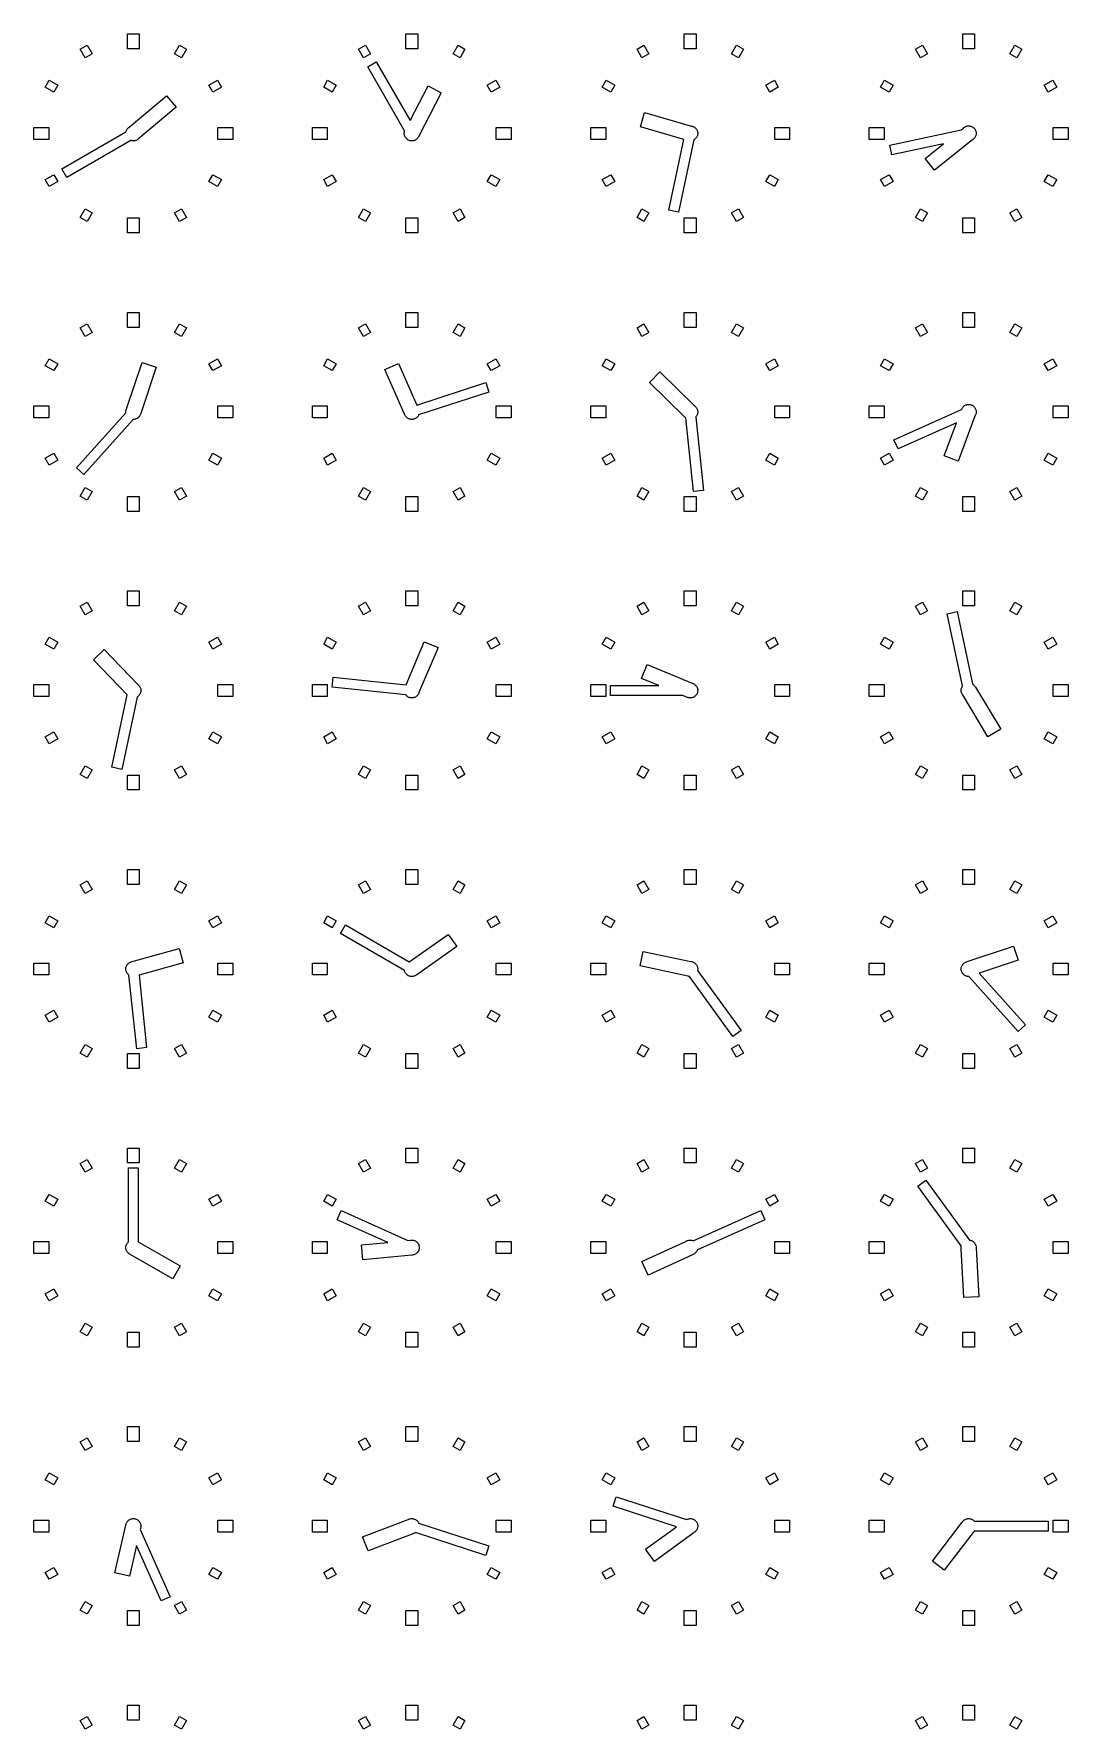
# Model space of a CAD drawing. Header units: millimetres. Extents: x -8 to 856, y -8 to 688.
# Drawn here: x 540 to 644, y 165.6 to 336 of the extents above; entities that cross this region are included whole.
import ezdxf

# ---------------------------------------------------------------- set-up
doc = ezdxf.new("R2010")
doc.units = ezdxf.units.MM

msp = doc.modelspace()

# ---------------------------------------------------------------- linework, layer by layer
for points in [[(550.6, 334.5), (549.4, 334.5), (549.4, 336), (550.6, 336), (550.6, 334.5)], [(578.6, 334.5), (577.4, 334.5), (577.4, 336), (578.6, 336), (578.6, 334.5)], [(606.6, 334.5), (605.4, 334.5), (605.4, 336), (606.6, 336), (606.6, 334.5)], [(634.6, 334.5), (633.4, 334.5), (633.4, 336), (634.6, 336), (634.6, 334.5)], [(545.85, 333.99), (545.15, 333.59), (544.65, 334.46), (545.35, 334.86), (545.85, 333.99)], [(554.85, 333.59), (554.15, 333.99), (554.65, 334.86), (555.35, 334.46), (554.85, 333.59)], [(573.85, 333.99), (573.15, 333.59), (572.65, 334.46), (573.35, 334.86), (573.85, 333.99)], [(582.85, 333.59), (582.15, 333.99), (582.65, 334.86), (583.35, 334.46), (582.85, 333.59)], [(601.85, 333.99), (601.15, 333.59), (600.65, 334.46), (601.35, 334.86), (601.85, 333.99)], [(610.85, 333.59), (610.15, 333.99), (610.65, 334.86), (611.35, 334.46), (610.85, 333.59)], [(629.85, 333.99), (629.15, 333.59), (628.65, 334.46), (629.35, 334.86), (629.85, 333.99)], [(638.85, 333.59), (638.15, 333.99), (638.65, 334.86), (639.35, 334.46), (638.85, 333.59)], [(578.7, 325.71), (578.67, 325.64), (578.63, 325.58), (578.58, 325.52), (578.53, 325.47), (578.48, 325.42), (578.42, 325.37), (578.36, 325.33), (578.29, 325.3), (578.22, 325.28), (578.15, 325.26), (578.07, 325.25), (578, 325.25), (577.93, 325.25), (577.85, 325.26), (577.78, 325.28), (577.71, 325.3), (577.64, 325.33), (577.58, 325.37), (577.52, 325.42), (577.47, 325.47), (577.42, 325.52), (577.37, 325.58), (577.33, 325.64), (577.3, 325.71), (577.28, 325.78), (577.26, 325.85), (577.25, 325.93), (577.25, 326), (577.25, 326.07), (577.26, 326.15), (577.28, 326.22), (577.28, 326.24), (573.57, 332.68), (574.43, 333.18), (577.83, 327.3), (579.64, 330.78), (580.97, 330.09), (578.7, 325.73), (578.7, 325.71)], [(542.41, 330.85), (542.01, 330.15), (541.14, 330.65), (541.54, 331.35), (542.41, 330.85)], [(557.99, 330.15), (557.59, 330.85), (558.46, 331.35), (558.86, 330.65), (557.99, 330.15)], [(570.41, 330.85), (570.01, 330.15), (569.14, 330.65), (569.54, 331.35), (570.41, 330.85)], [(585.99, 330.15), (585.59, 330.85), (586.46, 331.35), (586.86, 330.65), (585.99, 330.15)], [(598.41, 330.85), (598.01, 330.15), (597.14, 330.65), (597.54, 331.35), (598.41, 330.85)], [(613.99, 330.15), (613.59, 330.85), (614.46, 331.35), (614.86, 330.65), (613.99, 330.15)], [(626.41, 330.85), (626.01, 330.15), (625.14, 330.65), (625.54, 331.35), (626.41, 330.85)], [(641.99, 330.15), (641.59, 330.85), (642.46, 331.35), (642.86, 330.65), (641.99, 330.15)], [(549.26, 326.15), (549.28, 326.22), (549.3, 326.29), (549.33, 326.36), (549.37, 326.42), (549.42, 326.48), (549.47, 326.53), (549.52, 326.58), (549.58, 326.63), (549.58, 326.63), (553.35, 329.79), (554.31, 328.64), (550.54, 325.48), (550.53, 325.47), (550.48, 325.42), (550.42, 325.37), (550.36, 325.33), (550.29, 325.3), (550.22, 325.28), (550.15, 325.26), (550.07, 325.25), (550, 325.25), (549.93, 325.25), (549.85, 325.26), (549.78, 325.28), (549.76, 325.28), (543.32, 321.57), (542.82, 322.43), (549.26, 326.15)], [(605.36, 325.4), (600.99, 326.66), (601.4, 328.1), (606.13, 326.74), (606.15, 326.74), (606.22, 326.72), (606.29, 326.7), (606.36, 326.67), (606.42, 326.63), (606.48, 326.58), (606.53, 326.53), (606.58, 326.48), (606.63, 326.42), (606.67, 326.36), (606.7, 326.29), (606.72, 326.22), (606.74, 326.15), (606.75, 326.07), (606.75, 326), (606.75, 325.93), (606.74, 325.85), (606.72, 325.78), (606.7, 325.71), (606.67, 325.64), (606.63, 325.58), (606.58, 325.52), (606.53, 325.47), (606.48, 325.42), (606.42, 325.37), (606.37, 325.34), (604.83, 318.07), (603.85, 318.28), (605.36, 325.4)], [(541.5, 326.6), (541.5, 325.4), (540, 325.4), (540, 326.6), (541.5, 326.6)], [(558.5, 325.4), (558.5, 326.6), (560, 326.6), (560, 325.4), (558.5, 325.4)], [(569.5, 326.6), (569.5, 325.4), (568, 325.4), (568, 326.6), (569.5, 326.6)], [(586.5, 325.4), (586.5, 326.6), (588, 326.6), (588, 325.4), (586.5, 325.4)], [(597.5, 326.6), (597.5, 325.4), (596, 325.4), (596, 326.6), (597.5, 326.6)], [(614.5, 325.4), (614.5, 326.6), (616, 326.6), (616, 325.4), (614.5, 325.4)], [(625.5, 326.6), (625.5, 325.4), (624, 325.4), (624, 326.6), (625.5, 326.6)], [(631.48, 324.95), (626.28, 323.85), (626.07, 324.83), (633.23, 326.35), (633.47, 326.53), (633.47, 326.53), (633.52, 326.58), (633.58, 326.63), (633.64, 326.67), (633.71, 326.7), (633.78, 326.72), (633.85, 326.74), (633.93, 326.75), (634, 326.75), (634.07, 326.75), (634.15, 326.74), (634.22, 326.72), (634.29, 326.7), (634.36, 326.67), (634.42, 326.63), (634.48, 326.58), (634.53, 326.53), (634.58, 326.48), (634.63, 326.42), (634.67, 326.36), (634.7, 326.29), (634.72, 326.22), (634.74, 326.15), (634.75, 326.07), (634.75, 326), (634.75, 325.93), (634.74, 325.85), (634.72, 325.78), (634.7, 325.71), (634.67, 325.64), (634.63, 325.58), (634.58, 325.52), (634.53, 325.47), (634.48, 325.42), (634.42, 325.37), (634.4, 325.36), (630.55, 322.3), (629.62, 323.47), (631.48, 324.95)], [(642.5, 325.4), (642.5, 326.6), (644, 326.6), (644, 325.4), (642.5, 325.4)], [(542.01, 321.85), (542.41, 321.15), (541.54, 320.65), (541.14, 321.35), (542.01, 321.85)], [(557.59, 321.15), (557.99, 321.85), (558.86, 321.35), (558.46, 320.65), (557.59, 321.15)], [(570.01, 321.85), (570.41, 321.15), (569.54, 320.65), (569.14, 321.35), (570.01, 321.85)], [(585.59, 321.15), (585.99, 321.85), (586.86, 321.35), (586.46, 320.65), (585.59, 321.15)], [(598.01, 321.85), (598.41, 321.15), (597.54, 320.65), (597.14, 321.35), (598.01, 321.85)], [(613.59, 321.15), (613.99, 321.85), (614.86, 321.35), (614.46, 320.65), (613.59, 321.15)], [(626.01, 321.85), (626.41, 321.15), (625.54, 320.65), (625.14, 321.35), (626.01, 321.85)], [(641.59, 321.15), (641.99, 321.85), (642.86, 321.35), (642.46, 320.65), (641.59, 321.15)], [(544.65, 317.54), (545.15, 318.41), (545.85, 318.01), (545.35, 317.14), (544.65, 317.54)], [(549.4, 317.5), (550.6, 317.5), (550.6, 316), (549.4, 316), (549.4, 317.5)], [(554.15, 318.01), (554.85, 318.41), (555.35, 317.54), (554.65, 317.14), (554.15, 318.01)], [(572.65, 317.54), (573.15, 318.41), (573.85, 318.01), (573.35, 317.14), (572.65, 317.54)], [(577.4, 317.5), (578.6, 317.5), (578.6, 316), (577.4, 316), (577.4, 317.5)], [(582.15, 318.01), (582.85, 318.41), (583.35, 317.54), (582.65, 317.14), (582.15, 318.01)], [(600.65, 317.54), (601.15, 318.41), (601.85, 318.01), (601.35, 317.14), (600.65, 317.54)], [(605.4, 317.5), (606.6, 317.5), (606.6, 316), (605.4, 316), (605.4, 317.5)], [(610.15, 318.01), (610.85, 318.41), (611.35, 317.54), (610.65, 317.14), (610.15, 318.01)], [(628.65, 317.54), (629.15, 318.41), (629.85, 318.01), (629.35, 317.14), (628.65, 317.54)], [(633.4, 317.5), (634.6, 317.5), (634.6, 316), (633.4, 316), (633.4, 317.5)], [(638.15, 318.01), (638.85, 318.41), (639.35, 317.54), (638.65, 317.14), (638.15, 318.01)], [(545.85, 305.99), (545.15, 305.59), (544.65, 306.46), (545.35, 306.86), (545.85, 305.99)], [(550.6, 306.5), (549.4, 306.5), (549.4, 308), (550.6, 308), (550.6, 306.5)], [(554.85, 305.59), (554.15, 305.99), (554.65, 306.86), (555.35, 306.46), (554.85, 305.59)], [(573.85, 305.99), (573.15, 305.59), (572.65, 306.46), (573.35, 306.86), (573.85, 305.99)], [(578.6, 306.5), (577.4, 306.5), (577.4, 308), (578.6, 308), (578.6, 306.5)], [(582.85, 305.59), (582.15, 305.99), (582.65, 306.86), (583.35, 306.46), (582.85, 305.59)], [(601.85, 305.99), (601.15, 305.59), (600.65, 306.46), (601.35, 306.86), (601.85, 305.99)], [(606.6, 306.5), (605.4, 306.5), (605.4, 308), (606.6, 308), (606.6, 306.5)], [(610.85, 305.59), (610.15, 305.99), (610.65, 306.86), (611.35, 306.46), (610.85, 305.59)], [(629.85, 305.99), (629.15, 305.59), (628.65, 306.46), (629.35, 306.86), (629.85, 305.99)], [(634.6, 306.5), (633.4, 306.5), (633.4, 308), (634.6, 308), (634.6, 306.5)], [(638.85, 305.59), (638.15, 305.99), (638.65, 306.86), (639.35, 306.46), (638.85, 305.59)], [(542.41, 302.85), (542.01, 302.15), (541.14, 302.65), (541.54, 303.35), (542.41, 302.85)], [(557.99, 302.15), (557.59, 302.85), (558.46, 303.35), (558.86, 302.65), (557.99, 302.15)], [(570.41, 302.85), (570.01, 302.15), (569.14, 302.65), (569.54, 303.35), (570.41, 302.85)], [(585.99, 302.15), (585.59, 302.85), (586.46, 303.35), (586.86, 302.65), (585.99, 302.15)], [(598.41, 302.85), (598.01, 302.15), (597.14, 302.65), (597.54, 303.35), (598.41, 302.85)], [(613.99, 302.15), (613.59, 302.85), (614.46, 303.35), (614.86, 302.65), (613.99, 302.15)], [(626.41, 302.85), (626.01, 302.15), (625.14, 302.65), (625.54, 303.35), (626.41, 302.85)], [(641.99, 302.15), (641.59, 302.85), (642.46, 303.35), (642.86, 302.65), (641.99, 302.15)], [(549.25, 297.91), (549.25, 297.93), (549.25, 298), (549.25, 298.07), (549.26, 298.15), (549.28, 298.22), (549.3, 298.29), (549.31, 298.31), (550.88, 302.98), (552.3, 302.5), (550.74, 297.84), (550.72, 297.78), (550.7, 297.71), (550.67, 297.64), (550.63, 297.58), (550.58, 297.52), (550.53, 297.47), (550.48, 297.42), (550.42, 297.37), (550.36, 297.33), (550.29, 297.3), (550.22, 297.28), (550.15, 297.26), (550.07, 297.25), (550, 297.25), (549.99, 297.25), (545.02, 291.72), (544.28, 292.39), (549.25, 297.91)], [(578.67, 297.64), (578.63, 297.58), (578.58, 297.52), (578.53, 297.47), (578.48, 297.42), (578.42, 297.37), (578.36, 297.33), (578.29, 297.3), (578.22, 297.28), (578.15, 297.26), (578.07, 297.25), (578, 297.25), (577.93, 297.25), (577.85, 297.26), (577.78, 297.28), (577.71, 297.3), (577.64, 297.33), (577.58, 297.37), (577.52, 297.42), (577.47, 297.47), (577.42, 297.52), (577.37, 297.58), (577.33, 297.64), (577.3, 297.71), (577.28, 297.77), (575.28, 302.26), (576.65, 302.87), (578.51, 298.69), (585.45, 300.95), (585.76, 300), (578.69, 297.7), (578.67, 297.64)], [(606.7, 297.71), (606.67, 297.64), (606.63, 297.58), (606.58, 297.52), (606.56, 297.49), (607.33, 290.1), (606.34, 289.99), (605.56, 297.39), (605.52, 297.42), (605.47, 297.47), (605.42, 297.52), (605.41, 297.52), (601.91, 300.97), (602.96, 302.04), (606.47, 298.59), (606.48, 298.58), (606.53, 298.53), (606.58, 298.48), (606.63, 298.42), (606.67, 298.36), (606.7, 298.29), (606.72, 298.22), (606.74, 298.15), (606.75, 298.07), (606.75, 298), (606.75, 297.93), (606.74, 297.85), (606.72, 297.78), (606.7, 297.71)], [(541.5, 298.6), (541.5, 297.4), (540, 297.4), (540, 298.6), (541.5, 298.6)], [(558.5, 297.4), (558.5, 298.6), (560, 298.6), (560, 297.4), (558.5, 297.4)], [(569.5, 298.6), (569.5, 297.4), (568, 297.4), (568, 298.6), (569.5, 298.6)], [(586.5, 297.4), (586.5, 298.6), (588, 298.6), (588, 297.4), (586.5, 297.4)], [(597.5, 298.6), (597.5, 297.4), (596, 297.4), (596, 298.6), (597.5, 298.6)], [(614.5, 297.4), (614.5, 298.6), (616, 298.6), (616, 297.4), (614.5, 297.4)], [(625.5, 298.6), (625.5, 297.4), (624, 297.4), (624, 298.6), (625.5, 298.6)], [(632.79, 296.92), (626.9, 294.29), (626.49, 295.2), (633.28, 298.23), (633.3, 298.29), (633.33, 298.36), (633.37, 298.42), (633.42, 298.48), (633.47, 298.53), (633.52, 298.58), (633.58, 298.63), (633.64, 298.67), (633.71, 298.7), (633.78, 298.72), (633.85, 298.74), (633.93, 298.75), (634, 298.75), (634.07, 298.75), (634.15, 298.74), (634.22, 298.72), (634.29, 298.7), (634.36, 298.67), (634.42, 298.63), (634.48, 298.58), (634.53, 298.53), (634.58, 298.48), (634.63, 298.42), (634.67, 298.36), (634.7, 298.29), (634.72, 298.22), (634.74, 298.15), (634.75, 298.07), (634.75, 298), (634.75, 297.93), (634.74, 297.85), (634.72, 297.78), (634.7, 297.71), (634.67, 297.66), (632.95, 293.05), (631.55, 293.58), (632.79, 296.92)], [(642.5, 297.4), (642.5, 298.6), (644, 298.6), (644, 297.4), (642.5, 297.4)], [(542.01, 293.85), (542.41, 293.15), (541.54, 292.65), (541.14, 293.35), (542.01, 293.85)], [(557.59, 293.15), (557.99, 293.85), (558.86, 293.35), (558.46, 292.65), (557.59, 293.15)], [(570.01, 293.85), (570.41, 293.15), (569.54, 292.65), (569.14, 293.35), (570.01, 293.85)], [(585.59, 293.15), (585.99, 293.85), (586.86, 293.35), (586.46, 292.65), (585.59, 293.15)], [(598.01, 293.85), (598.41, 293.15), (597.54, 292.65), (597.14, 293.35), (598.01, 293.85)], [(613.59, 293.15), (613.99, 293.85), (614.86, 293.35), (614.46, 292.65), (613.59, 293.15)], [(626.01, 293.85), (626.41, 293.15), (625.54, 292.65), (625.14, 293.35), (626.01, 293.85)], [(641.59, 293.15), (641.99, 293.85), (642.86, 293.35), (642.46, 292.65), (641.59, 293.15)], [(544.65, 289.54), (545.15, 290.41), (545.85, 290.01), (545.35, 289.14), (544.65, 289.54)], [(554.15, 290.01), (554.85, 290.41), (555.35, 289.54), (554.65, 289.14), (554.15, 290.01)], [(572.65, 289.54), (573.15, 290.41), (573.85, 290.01), (573.35, 289.14), (572.65, 289.54)], [(582.15, 290.01), (582.85, 290.41), (583.35, 289.54), (582.65, 289.14), (582.15, 290.01)], [(600.65, 289.54), (601.15, 290.41), (601.85, 290.01), (601.35, 289.14), (600.65, 289.54)], [(610.15, 290.01), (610.85, 290.41), (611.35, 289.54), (610.65, 289.14), (610.15, 290.01)], [(628.65, 289.54), (629.15, 290.41), (629.85, 290.01), (629.35, 289.14), (628.65, 289.54)], [(638.15, 290.01), (638.85, 290.41), (639.35, 289.54), (638.65, 289.14), (638.15, 290.01)], [(549.4, 289.5), (550.6, 289.5), (550.6, 288), (549.4, 288), (549.4, 289.5)], [(577.4, 289.5), (578.6, 289.5), (578.6, 288), (577.4, 288), (577.4, 289.5)], [(605.4, 289.5), (606.6, 289.5), (606.6, 288), (605.4, 288), (605.4, 289.5)], [(633.4, 289.5), (634.6, 289.5), (634.6, 288), (633.4, 288), (633.4, 289.5)], [(550.6, 278.5), (549.4, 278.5), (549.4, 280), (550.6, 280), (550.6, 278.5)], [(578.6, 278.5), (577.4, 278.5), (577.4, 280), (578.6, 280), (578.6, 278.5)], [(606.6, 278.5), (605.4, 278.5), (605.4, 280), (606.6, 280), (606.6, 278.5)], [(634.6, 278.5), (633.4, 278.5), (633.4, 280), (634.6, 280), (634.6, 278.5)], [(545.85, 277.99), (545.15, 277.59), (544.65, 278.46), (545.35, 278.86), (545.85, 277.99)], [(554.85, 277.59), (554.15, 277.99), (554.65, 278.86), (555.35, 278.46), (554.85, 277.59)], [(573.85, 277.99), (573.15, 277.59), (572.65, 278.46), (573.35, 278.86), (573.85, 277.99)], [(582.85, 277.59), (582.15, 277.99), (582.65, 278.86), (583.35, 278.46), (582.85, 277.59)], [(601.85, 277.99), (601.15, 277.59), (600.65, 278.46), (601.35, 278.86), (601.85, 277.99)], [(610.85, 277.59), (610.15, 277.99), (610.65, 278.86), (611.35, 278.46), (610.85, 277.59)], [(629.85, 277.99), (629.15, 277.59), (628.65, 278.46), (629.35, 278.86), (629.85, 277.99)], [(633.37, 269.58), (633.33, 269.64), (633.3, 269.71), (633.28, 269.78), (633.26, 269.85), (633.25, 269.93), (633.25, 270), (633.25, 270.07), (633.26, 270.15), (633.28, 270.22), (633.3, 270.29), (633.33, 270.36), (633.37, 270.42), (633.39, 270.45), (631.85, 277.72), (632.83, 277.93), (634.37, 270.66), (634.42, 270.63), (634.48, 270.58), (634.53, 270.53), (634.58, 270.48), (634.63, 270.42), (634.67, 270.36), (634.68, 270.32), (637.22, 266.1), (635.93, 265.33), (633.4, 269.55), (633.37, 269.58)], [(638.85, 277.59), (638.15, 277.99), (638.65, 278.86), (639.35, 278.46), (638.85, 277.59)], [(542.41, 274.85), (542.01, 274.15), (541.14, 274.65), (541.54, 275.35), (542.41, 274.85)], [(557.99, 274.15), (557.59, 274.85), (558.46, 275.35), (558.86, 274.65), (557.99, 274.15)], [(570.41, 274.85), (570.01, 274.15), (569.14, 274.65), (569.54, 275.35), (570.41, 274.85)], [(578.7, 269.71), (578.67, 269.64), (578.63, 269.58), (578.58, 269.52), (578.53, 269.47), (578.48, 269.42), (578.42, 269.37), (578.36, 269.33), (578.29, 269.3), (578.22, 269.28), (578.15, 269.26), (578.07, 269.25), (578, 269.25), (577.93, 269.25), (577.85, 269.26), (577.78, 269.28), (577.71, 269.3), (577.64, 269.33), (577.58, 269.37), (577.52, 269.42), (577.47, 269.47), (577.42, 269.52), (577.39, 269.56), (569.99, 270.34), (570.1, 271.33), (577.42, 270.56), (579.26, 274.9), (580.64, 274.31), (578.72, 269.79), (578.72, 269.78), (578.7, 269.71)], [(585.99, 274.15), (585.59, 274.85), (586.46, 275.35), (586.86, 274.65), (585.99, 274.15)], [(598.41, 274.85), (598.01, 274.15), (597.14, 274.65), (597.54, 275.35), (598.41, 274.85)], [(613.99, 274.15), (613.59, 274.85), (614.46, 275.35), (614.86, 274.65), (613.99, 274.15)], [(626.41, 274.85), (626.01, 274.15), (625.14, 274.65), (625.54, 275.35), (626.41, 274.85)], [(641.99, 274.15), (641.59, 274.85), (642.46, 275.35), (642.86, 274.65), (641.99, 274.15)], [(549.39, 269.55), (545.99, 273.08), (547.07, 274.12), (550.48, 270.58), (550.53, 270.53), (550.58, 270.48), (550.63, 270.42), (550.67, 270.36), (550.7, 270.29), (550.72, 270.22), (550.74, 270.15), (550.75, 270.07), (550.75, 270), (550.75, 269.93), (550.74, 269.85), (550.72, 269.78), (550.7, 269.71), (550.67, 269.64), (550.63, 269.58), (550.58, 269.52), (550.53, 269.47), (550.48, 269.42), (550.42, 269.37), (550.37, 269.34), (548.83, 262.07), (547.85, 262.28), (549.39, 269.55)], [(601.09, 271.22), (601.67, 272.61), (606.21, 270.72), (606.22, 270.72), (606.29, 270.7), (606.36, 270.67), (606.42, 270.63), (606.48, 270.58), (606.53, 270.53), (606.58, 270.48), (606.63, 270.42), (606.67, 270.36), (606.7, 270.29), (606.72, 270.22), (606.74, 270.15), (606.75, 270.07), (606.75, 270), (606.75, 269.93), (606.74, 269.85), (606.72, 269.78), (606.7, 269.71), (606.67, 269.64), (606.63, 269.58), (606.58, 269.52), (606.53, 269.47), (606.48, 269.42), (606.42, 269.37), (606.36, 269.33), (606.29, 269.3), (606.22, 269.28), (606.15, 269.26), (606.07, 269.25), (606, 269.25), (605.93, 269.25), (605.85, 269.26), (605.78, 269.28), (605.71, 269.3), (605.64, 269.33), (605.64, 269.34), (605.25, 269.5), (598, 269.5), (598, 270.5), (602.83, 270.5), (601.09, 271.22)], [(541.5, 270.6), (541.5, 269.4), (540, 269.4), (540, 270.6), (541.5, 270.6)], [(558.5, 269.4), (558.5, 270.6), (560, 270.6), (560, 269.4), (558.5, 269.4)], [(569.5, 270.6), (569.5, 269.4), (568, 269.4), (568, 270.6), (569.5, 270.6)], [(586.5, 269.4), (586.5, 270.6), (588, 270.6), (588, 269.4), (586.5, 269.4)], [(597.5, 270.6), (597.5, 269.4), (596, 269.4), (596, 270.6), (597.5, 270.6)], [(614.5, 269.4), (614.5, 270.6), (616, 270.6), (616, 269.4), (614.5, 269.4)], [(625.5, 270.6), (625.5, 269.4), (624, 269.4), (624, 270.6), (625.5, 270.6)], [(642.5, 269.4), (642.5, 270.6), (644, 270.6), (644, 269.4), (642.5, 269.4)], [(542.01, 265.85), (542.41, 265.15), (541.54, 264.65), (541.14, 265.35), (542.01, 265.85)], [(557.59, 265.15), (557.99, 265.85), (558.86, 265.35), (558.46, 264.65), (557.59, 265.15)], [(570.01, 265.85), (570.41, 265.15), (569.54, 264.65), (569.14, 265.35), (570.01, 265.85)], [(585.59, 265.15), (585.99, 265.85), (586.86, 265.35), (586.46, 264.65), (585.59, 265.15)], [(598.01, 265.85), (598.41, 265.15), (597.54, 264.65), (597.14, 265.35), (598.01, 265.85)], [(613.59, 265.15), (613.99, 265.85), (614.86, 265.35), (614.46, 264.65), (613.59, 265.15)], [(626.01, 265.85), (626.41, 265.15), (625.54, 264.65), (625.14, 265.35), (626.01, 265.85)], [(641.59, 265.15), (641.99, 265.85), (642.86, 265.35), (642.46, 264.65), (641.59, 265.15)], [(544.65, 261.54), (545.15, 262.41), (545.85, 262.01), (545.35, 261.14), (544.65, 261.54)], [(549.4, 261.5), (550.6, 261.5), (550.6, 260), (549.4, 260), (549.4, 261.5)], [(554.15, 262.01), (554.85, 262.41), (555.35, 261.54), (554.65, 261.14), (554.15, 262.01)], [(572.65, 261.54), (573.15, 262.41), (573.85, 262.01), (573.35, 261.14), (572.65, 261.54)], [(577.4, 261.5), (578.6, 261.5), (578.6, 260), (577.4, 260), (577.4, 261.5)], [(582.15, 262.01), (582.85, 262.41), (583.35, 261.54), (582.65, 261.14), (582.15, 262.01)], [(600.65, 261.54), (601.15, 262.41), (601.85, 262.01), (601.35, 261.14), (600.65, 261.54)], [(605.4, 261.5), (606.6, 261.5), (606.6, 260), (605.4, 260), (605.4, 261.5)], [(610.15, 262.01), (610.85, 262.41), (611.35, 261.54), (610.65, 261.14), (610.15, 262.01)], [(628.65, 261.54), (629.15, 262.41), (629.85, 262.01), (629.35, 261.14), (628.65, 261.54)], [(633.4, 261.5), (634.6, 261.5), (634.6, 260), (633.4, 260), (633.4, 261.5)], [(638.15, 262.01), (638.85, 262.41), (639.35, 261.54), (638.65, 261.14), (638.15, 262.01)], [(545.85, 249.99), (545.15, 249.59), (544.65, 250.46), (545.35, 250.86), (545.85, 249.99)], [(550.6, 250.5), (549.4, 250.5), (549.4, 252), (550.6, 252), (550.6, 250.5)], [(554.85, 249.59), (554.15, 249.99), (554.65, 250.86), (555.35, 250.46), (554.85, 249.59)], [(573.85, 249.99), (573.15, 249.59), (572.65, 250.46), (573.35, 250.86), (573.85, 249.99)], [(578.6, 250.5), (577.4, 250.5), (577.4, 252), (578.6, 252), (578.6, 250.5)], [(582.85, 249.59), (582.15, 249.99), (582.65, 250.86), (583.35, 250.46), (582.85, 249.59)], [(601.85, 249.99), (601.15, 249.59), (600.65, 250.46), (601.35, 250.86), (601.85, 249.99)], [(606.6, 250.5), (605.4, 250.5), (605.4, 252), (606.6, 252), (606.6, 250.5)], [(610.85, 249.59), (610.15, 249.99), (610.65, 250.86), (611.35, 250.46), (610.85, 249.59)], [(629.85, 249.99), (629.15, 249.59), (628.65, 250.46), (629.35, 250.86), (629.85, 249.99)], [(634.6, 250.5), (633.4, 250.5), (633.4, 252), (634.6, 252), (634.6, 250.5)], [(638.85, 249.59), (638.15, 249.99), (638.65, 250.86), (639.35, 250.46), (638.85, 249.59)], [(542.41, 246.85), (542.01, 246.15), (541.14, 246.65), (541.54, 247.35), (542.41, 246.85)], [(557.99, 246.15), (557.59, 246.85), (558.46, 247.35), (558.86, 246.65), (557.99, 246.15)], [(570.41, 246.85), (570.01, 246.15), (569.14, 246.65), (569.54, 247.35), (570.41, 246.85)], [(585.99, 246.15), (585.59, 246.85), (586.46, 247.35), (586.86, 246.65), (585.99, 246.15)], [(598.41, 246.85), (598.01, 246.15), (597.14, 246.65), (597.54, 247.35), (598.41, 246.85)], [(613.99, 246.15), (613.59, 246.85), (614.46, 247.35), (614.86, 246.65), (613.99, 246.15)], [(626.41, 246.85), (626.01, 246.15), (625.14, 246.65), (625.54, 247.35), (626.41, 246.85)], [(641.99, 246.15), (641.59, 246.85), (642.46, 247.35), (642.86, 246.65), (641.99, 246.15)], [(578.48, 241.42), (578.42, 241.37), (578.36, 241.33), (578.29, 241.3), (578.22, 241.28), (578.15, 241.26), (578.07, 241.25), (578, 241.25), (577.93, 241.25), (577.85, 241.26), (577.78, 241.28), (577.71, 241.3), (577.64, 241.33), (577.58, 241.37), (577.52, 241.42), (577.47, 241.47), (577.42, 241.52), (577.37, 241.58), (577.33, 241.64), (577.3, 241.71), (577.28, 241.78), (577.26, 241.85), (570.82, 245.57), (571.32, 246.43), (577.74, 242.73), (581.67, 245.48), (582.53, 244.25), (578.5, 241.43), (578.48, 241.42)], [(549.52, 241.42), (549.47, 241.47), (549.42, 241.52), (549.37, 241.58), (549.33, 241.64), (549.3, 241.71), (549.28, 241.78), (549.26, 241.85), (549.25, 241.93), (549.25, 242), (549.25, 242.07), (549.26, 242.15), (549.28, 242.22), (549.3, 242.29), (549.33, 242.36), (549.37, 242.42), (549.42, 242.48), (549.47, 242.53), (549.52, 242.58), (549.58, 242.63), (549.64, 242.67), (549.71, 242.7), (549.78, 242.72), (549.85, 242.74), (549.88, 242.74), (554.62, 244.06), (555.02, 242.61), (550.57, 241.38), (551.33, 234.1), (550.34, 233.99), (549.56, 241.39), (549.52, 241.42)], [(605.93, 241.25), (605.85, 241.26), (605.78, 241.28), (605.76, 241.28), (600.95, 242.31), (601.27, 243.77), (606.07, 242.75), (606.07, 242.75), (606.15, 242.74), (606.22, 242.72), (606.29, 242.7), (606.36, 242.67), (606.42, 242.63), (606.48, 242.58), (606.53, 242.53), (606.58, 242.48), (606.63, 242.42), (606.67, 242.36), (606.7, 242.29), (606.72, 242.22), (606.74, 242.15), (606.75, 242.07), (606.75, 242), (606.75, 241.93), (606.74, 241.85), (606.74, 241.84), (611.11, 235.82), (610.3, 235.23), (605.93, 241.25), (605.93, 241.25)], [(634, 241.25), (633.93, 241.25), (633.85, 241.26), (633.78, 241.28), (633.71, 241.3), (633.64, 241.33), (633.58, 241.37), (633.52, 241.42), (633.47, 241.47), (633.42, 241.52), (633.37, 241.58), (633.33, 241.64), (633.3, 241.71), (633.28, 241.78), (633.26, 241.85), (633.25, 241.93), (633.25, 242), (633.25, 242.07), (633.26, 242.15), (633.28, 242.22), (633.3, 242.29), (633.33, 242.36), (633.37, 242.42), (633.42, 242.48), (633.47, 242.53), (633.52, 242.58), (633.58, 242.63), (633.64, 242.67), (633.71, 242.7), (633.78, 242.72), (633.84, 242.74), (638.5, 244.3), (638.98, 242.88), (635.06, 241.57), (639.72, 236.39), (638.98, 235.72), (634.01, 241.25), (634, 241.25)], [(541.5, 242.6), (541.5, 241.4), (540, 241.4), (540, 242.6), (541.5, 242.6)], [(558.5, 241.4), (558.5, 242.6), (560, 242.6), (560, 241.4), (558.5, 241.4)], [(569.5, 242.6), (569.5, 241.4), (568, 241.4), (568, 242.6), (569.5, 242.6)], [(586.5, 241.4), (586.5, 242.6), (588, 242.6), (588, 241.4), (586.5, 241.4)], [(597.5, 242.6), (597.5, 241.4), (596, 241.4), (596, 242.6), (597.5, 242.6)], [(614.5, 241.4), (614.5, 242.6), (616, 242.6), (616, 241.4), (614.5, 241.4)], [(625.5, 242.6), (625.5, 241.4), (624, 241.4), (624, 242.6), (625.5, 242.6)], [(642.5, 241.4), (642.5, 242.6), (644, 242.6), (644, 241.4), (642.5, 241.4)], [(542.01, 237.85), (542.41, 237.15), (541.54, 236.65), (541.14, 237.35), (542.01, 237.85)], [(557.59, 237.15), (557.99, 237.85), (558.86, 237.35), (558.46, 236.65), (557.59, 237.15)], [(570.01, 237.85), (570.41, 237.15), (569.54, 236.65), (569.14, 237.35), (570.01, 237.85)], [(585.59, 237.15), (585.99, 237.85), (586.86, 237.35), (586.46, 236.65), (585.59, 237.15)], [(598.01, 237.85), (598.41, 237.15), (597.54, 236.65), (597.14, 237.35), (598.01, 237.85)], [(613.59, 237.15), (613.99, 237.85), (614.86, 237.35), (614.46, 236.65), (613.59, 237.15)], [(626.01, 237.85), (626.41, 237.15), (625.54, 236.65), (625.14, 237.35), (626.01, 237.85)], [(641.59, 237.15), (641.99, 237.85), (642.86, 237.35), (642.46, 236.65), (641.59, 237.15)], [(545.15, 234.41), (545.85, 234.01), (545.35, 233.14), (544.65, 233.54), (545.15, 234.41)], [(549.4, 232), (549.4, 233.5), (550.6, 233.5), (550.6, 232), (549.4, 232)], [(554.15, 234.01), (554.85, 234.41), (555.35, 233.54), (554.65, 233.14), (554.15, 234.01)], [(572.65, 233.54), (573.15, 234.41), (573.85, 234.01), (573.35, 233.14), (572.65, 233.54)], [(577.4, 233.5), (578.6, 233.5), (578.6, 232), (577.4, 232), (577.4, 233.5)], [(582.15, 234.01), (582.85, 234.41), (583.35, 233.54), (582.65, 233.14), (582.15, 234.01)], [(600.65, 233.54), (601.15, 234.41), (601.85, 234.01), (601.35, 233.14), (600.65, 233.54)], [(605.4, 233.5), (606.6, 233.5), (606.6, 232), (605.4, 232), (605.4, 233.5)], [(610.15, 234.01), (610.85, 234.41), (611.35, 233.54), (610.65, 233.14), (610.15, 234.01)], [(629.15, 234.41), (629.85, 234.01), (629.35, 233.14), (628.65, 233.54), (629.15, 234.41)], [(633.4, 232), (633.4, 233.5), (634.6, 233.5), (634.6, 232), (633.4, 232)], [(638.15, 234.01), (638.85, 234.41), (639.35, 233.54), (638.65, 233.14), (638.15, 234.01)], [(550.6, 222.5), (549.4, 222.5), (549.4, 224), (550.6, 224), (550.6, 222.5)], [(578.6, 222.5), (577.4, 222.5), (577.4, 224), (578.6, 224), (578.6, 222.5)], [(606.6, 222.5), (605.4, 222.5), (605.4, 224), (606.6, 224), (606.6, 222.5)], [(634.6, 222.5), (633.4, 222.5), (633.4, 224), (634.6, 224), (634.6, 222.5)], [(545.85, 221.99), (545.15, 221.59), (544.65, 222.46), (545.35, 222.86), (545.85, 221.99)], [(549.64, 213.33), (549.58, 213.37), (549.52, 213.42), (549.47, 213.47), (549.42, 213.52), (549.37, 213.58), (549.33, 213.64), (549.3, 213.71), (549.28, 213.78), (549.26, 213.85), (549.25, 213.93), (549.25, 214), (549.25, 214.07), (549.26, 214.15), (549.28, 214.22), (549.3, 214.29), (549.33, 214.36), (549.37, 214.42), (549.42, 214.48), (549.47, 214.53), (549.5, 214.56), (549.5, 222), (550.5, 222), (550.5, 214.58), (554.71, 212.15), (553.96, 210.85), (549.69, 213.31), (549.64, 213.33)], [(554.85, 221.59), (554.15, 221.99), (554.65, 222.86), (555.35, 222.46), (554.85, 221.59)], [(573.85, 221.99), (573.15, 221.59), (572.65, 222.46), (573.35, 222.86), (573.85, 221.99)], [(582.85, 221.59), (582.15, 221.99), (582.65, 222.86), (583.35, 222.46), (582.85, 221.59)], [(601.85, 221.99), (601.15, 221.59), (600.65, 222.46), (601.35, 222.86), (601.85, 221.99)], [(610.85, 221.59), (610.15, 221.99), (610.65, 222.86), (611.35, 222.46), (610.85, 221.59)], [(629.85, 221.99), (629.15, 221.59), (628.65, 222.46), (629.35, 222.86), (629.85, 221.99)], [(638.85, 221.59), (638.15, 221.99), (638.65, 222.86), (639.35, 222.46), (638.85, 221.59)], [(633.25, 213.93), (633.25, 214), (633.25, 214.07), (633.26, 214.15), (633.26, 214.16), (628.89, 220.18), (629.7, 220.77), (634.07, 214.75), (634.07, 214.75), (634.15, 214.74), (634.22, 214.72), (634.29, 214.7), (634.36, 214.67), (634.42, 214.63), (634.48, 214.58), (634.53, 214.53), (634.58, 214.48), (634.63, 214.42), (634.67, 214.36), (634.7, 214.29), (634.72, 214.22), (634.74, 214.15), (634.75, 214.07), (634.75, 214), (634.75, 213.96), (635.01, 209.05), (633.51, 208.97), (633.26, 213.88), (633.25, 213.93)], [(542.41, 218.85), (542.01, 218.15), (541.14, 218.65), (541.54, 219.35), (542.41, 218.85)], [(557.99, 218.15), (557.59, 218.85), (558.46, 219.35), (558.86, 218.65), (557.99, 218.15)], [(570.41, 218.85), (570.01, 218.15), (569.14, 218.65), (569.54, 219.35), (570.41, 218.85)], [(585.99, 218.15), (585.59, 218.85), (586.46, 219.35), (586.86, 218.65), (585.99, 218.15)], [(598.41, 218.85), (598.01, 218.15), (597.14, 218.65), (597.54, 219.35), (598.41, 218.85)], [(613.99, 218.15), (613.59, 218.85), (614.46, 219.35), (614.86, 218.65), (613.99, 218.15)], [(626.41, 218.85), (626.01, 218.15), (625.14, 218.65), (625.54, 219.35), (626.41, 218.85)], [(641.99, 218.15), (641.59, 218.85), (642.46, 219.35), (642.86, 218.65), (641.99, 218.15)], [(575.6, 214.52), (570.49, 216.8), (570.9, 217.71), (577.62, 214.72), (577.84, 214.74), (577.85, 214.74), (577.93, 214.75), (578, 214.75), (578.07, 214.75), (578.15, 214.74), (578.22, 214.72), (578.29, 214.7), (578.36, 214.67), (578.42, 214.63), (578.48, 214.58), (578.53, 214.53), (578.58, 214.48), (578.63, 214.42), (578.67, 214.36), (578.7, 214.29), (578.72, 214.22), (578.74, 214.15), (578.75, 214.07), (578.75, 214), (578.75, 213.93), (578.74, 213.85), (578.72, 213.78), (578.7, 213.71), (578.67, 213.64), (578.63, 213.58), (578.58, 213.52), (578.53, 213.47), (578.48, 213.42), (578.42, 213.37), (578.36, 213.33), (578.29, 213.3), (578.22, 213.28), (578.15, 213.26), (578.07, 213.25), (578, 213.25), (577.99, 213.25), (573.09, 212.77), (572.95, 214.27), (575.6, 214.52)], [(605.62, 214.65), (605.64, 214.67), (605.71, 214.7), (605.78, 214.72), (605.85, 214.74), (605.93, 214.75), (606, 214.75), (606.07, 214.75), (606.15, 214.74), (606.22, 214.72), (606.29, 214.7), (606.31, 214.69), (613.1, 217.71), (613.51, 216.8), (606.72, 213.77), (606.7, 213.71), (606.67, 213.64), (606.63, 213.58), (606.58, 213.52), (606.53, 213.47), (606.48, 213.42), (606.42, 213.37), (606.36, 213.33), (606.29, 213.3), (606.24, 213.28), (601.76, 211.24), (601.14, 212.61), (605.62, 214.65)], [(541.5, 214.6), (541.5, 213.4), (540, 213.4), (540, 214.6), (541.5, 214.6)], [(558.5, 213.4), (558.5, 214.6), (560, 214.6), (560, 213.4), (558.5, 213.4)], [(569.5, 214.6), (569.5, 213.4), (568, 213.4), (568, 214.6), (569.5, 214.6)], [(586.5, 213.4), (586.5, 214.6), (588, 214.6), (588, 213.4), (586.5, 213.4)], [(597.5, 214.6), (597.5, 213.4), (596, 213.4), (596, 214.6), (597.5, 214.6)], [(614.5, 213.4), (614.5, 214.6), (616, 214.6), (616, 213.4), (614.5, 213.4)], [(625.5, 214.6), (625.5, 213.4), (624, 213.4), (624, 214.6), (625.5, 214.6)], [(642.5, 213.4), (642.5, 214.6), (644, 214.6), (644, 213.4), (642.5, 213.4)], [(542.01, 209.85), (542.41, 209.15), (541.54, 208.65), (541.14, 209.35), (542.01, 209.85)], [(557.59, 209.15), (557.99, 209.85), (558.86, 209.35), (558.46, 208.65), (557.59, 209.15)], [(570.01, 209.85), (570.41, 209.15), (569.54, 208.65), (569.14, 209.35), (570.01, 209.85)], [(585.59, 209.15), (585.99, 209.85), (586.86, 209.35), (586.46, 208.65), (585.59, 209.15)], [(598.01, 209.85), (598.41, 209.15), (597.54, 208.65), (597.14, 209.35), (598.01, 209.85)], [(613.59, 209.15), (613.99, 209.85), (614.86, 209.35), (614.46, 208.65), (613.59, 209.15)], [(626.01, 209.85), (626.41, 209.15), (625.54, 208.65), (625.14, 209.35), (626.01, 209.85)], [(641.59, 209.15), (641.99, 209.85), (642.86, 209.35), (642.46, 208.65), (641.59, 209.15)], [(544.65, 205.54), (545.15, 206.41), (545.85, 206.01), (545.35, 205.14), (544.65, 205.54)], [(554.15, 206.01), (554.85, 206.41), (555.35, 205.54), (554.65, 205.14), (554.15, 206.01)], [(572.65, 205.54), (573.15, 206.41), (573.85, 206.01), (573.35, 205.14), (572.65, 205.54)], [(582.15, 206.01), (582.85, 206.41), (583.35, 205.54), (582.65, 205.14), (582.15, 206.01)], [(600.65, 205.54), (601.15, 206.41), (601.85, 206.01), (601.35, 205.14), (600.65, 205.54)], [(610.15, 206.01), (610.85, 206.41), (611.35, 205.54), (610.65, 205.14), (610.15, 206.01)], [(628.65, 205.54), (629.15, 206.41), (629.85, 206.01), (629.35, 205.14), (628.65, 205.54)], [(638.15, 206.01), (638.85, 206.41), (639.35, 205.54), (638.65, 205.14), (638.15, 206.01)], [(549.4, 205.5), (550.6, 205.5), (550.6, 204), (549.4, 204), (549.4, 205.5)], [(577.4, 205.5), (578.6, 205.5), (578.6, 204), (577.4, 204), (577.4, 205.5)], [(605.4, 205.5), (606.6, 205.5), (606.6, 204), (605.4, 204), (605.4, 205.5)], [(633.4, 205.5), (634.6, 205.5), (634.6, 204), (633.4, 204), (633.4, 205.5)], [(550.6, 194.5), (549.4, 194.5), (549.4, 196), (550.6, 196), (550.6, 194.5)], [(578.6, 194.5), (577.4, 194.5), (577.4, 196), (578.6, 196), (578.6, 194.5)], [(606.6, 194.5), (605.4, 194.5), (605.4, 196), (606.6, 196), (606.6, 194.5)], [(634.6, 194.5), (633.4, 194.5), (633.4, 196), (634.6, 196), (634.6, 194.5)], [(545.85, 193.99), (545.15, 193.59), (544.65, 194.46), (545.35, 194.86), (545.85, 193.99)], [(554.85, 193.59), (554.15, 193.99), (554.65, 194.86), (555.35, 194.46), (554.85, 193.59)], [(573.85, 193.99), (573.15, 193.59), (572.65, 194.46), (573.35, 194.86), (573.85, 193.99)], [(582.85, 193.59), (582.15, 193.99), (582.65, 194.86), (583.35, 194.46), (582.85, 193.59)], [(601.85, 193.99), (601.15, 193.59), (600.65, 194.46), (601.35, 194.86), (601.85, 193.99)], [(610.85, 193.59), (610.15, 193.99), (610.65, 194.86), (611.35, 194.46), (610.85, 193.59)], [(629.85, 193.99), (629.15, 193.59), (628.65, 194.46), (629.35, 194.86), (629.85, 193.99)], [(638.85, 193.59), (638.15, 193.99), (638.65, 194.86), (639.35, 194.46), (638.85, 193.59)], [(542.41, 190.85), (542.01, 190.15), (541.14, 190.65), (541.54, 191.35), (542.41, 190.85)], [(557.99, 190.15), (557.59, 190.85), (558.46, 191.35), (558.86, 190.65), (557.99, 190.15)], [(570.41, 190.85), (570.01, 190.15), (569.14, 190.65), (569.54, 191.35), (570.41, 190.85)], [(585.99, 190.15), (585.59, 190.85), (586.46, 191.35), (586.86, 190.65), (585.99, 190.15)], [(598.41, 190.85), (598.01, 190.15), (597.14, 190.65), (597.54, 191.35), (598.41, 190.85)], [(613.99, 190.15), (613.59, 190.85), (614.46, 191.35), (614.86, 190.65), (613.99, 190.15)], [(626.41, 190.85), (626.01, 190.15), (625.14, 190.65), (625.54, 191.35), (626.41, 190.85)], [(641.99, 190.15), (641.59, 190.85), (642.46, 191.35), (642.86, 190.65), (641.99, 190.15)], [(604.62, 185.92), (598.24, 188), (598.55, 188.95), (605.62, 186.65), (605.64, 186.67), (605.71, 186.7), (605.78, 186.72), (605.85, 186.74), (605.93, 186.75), (606, 186.75), (606.07, 186.75), (606.15, 186.74), (606.22, 186.72), (606.29, 186.7), (606.36, 186.67), (606.42, 186.63), (606.48, 186.58), (606.53, 186.53), (606.58, 186.48), (606.63, 186.42), (606.67, 186.36), (606.7, 186.29), (606.72, 186.22), (606.74, 186.15), (606.75, 186.07), (606.75, 186), (606.75, 185.93), (606.74, 185.85), (606.72, 185.78), (606.7, 185.71), (606.67, 185.64), (606.63, 185.58), (606.58, 185.52), (606.53, 185.47), (606.48, 185.42), (606.42, 185.37), (606.38, 185.35), (602.4, 182.45), (601.51, 183.67), (604.62, 185.92)], [(541.5, 186.6), (541.5, 185.4), (540, 185.4), (540, 186.6), (541.5, 186.6)], [(549.25, 186.09), (549.26, 186.15), (549.28, 186.22), (549.3, 186.29), (549.33, 186.36), (549.37, 186.42), (549.42, 186.48), (549.47, 186.53), (549.52, 186.58), (549.58, 186.63), (549.64, 186.67), (549.71, 186.7), (549.78, 186.72), (549.85, 186.74), (549.93, 186.75), (550, 186.75), (550.07, 186.75), (550.15, 186.74), (550.22, 186.72), (550.29, 186.7), (550.36, 186.67), (550.42, 186.63), (550.48, 186.58), (550.53, 186.53), (550.58, 186.48), (550.63, 186.42), (550.67, 186.36), (550.7, 186.29), (550.72, 186.22), (550.74, 186.15), (550.75, 186.07), (550.75, 186), (550.75, 185.93), (550.74, 185.85), (550.72, 185.78), (550.71, 185.75), (550.69, 185.67), (553.71, 178.9), (552.8, 178.49), (550.32, 184.05), (549.61, 180.96), (548.14, 181.3), (549.25, 186.09)], [(558.5, 185.4), (558.5, 186.6), (560, 186.6), (560, 185.4), (558.5, 185.4)], [(569.5, 186.6), (569.5, 185.4), (568, 185.4), (568, 186.6), (569.5, 186.6)], [(577.65, 186.67), (577.71, 186.7), (577.78, 186.72), (577.85, 186.74), (577.93, 186.75), (578, 186.75), (578.07, 186.75), (578.15, 186.74), (578.22, 186.72), (578.29, 186.7), (578.36, 186.67), (578.42, 186.63), (578.48, 186.58), (578.53, 186.53), (578.58, 186.48), (578.63, 186.42), (578.67, 186.36), (578.69, 186.3), (585.76, 184), (585.45, 183.05), (578.38, 185.35), (578.36, 185.33), (578.29, 185.3), (578.22, 185.28), (578.19, 185.27), (573.6, 183.51), (573.06, 184.91), (577.65, 186.67)], [(586.5, 185.4), (586.5, 186.6), (588, 186.6), (588, 185.4), (586.5, 185.4)], [(597.5, 186.6), (597.5, 185.4), (596, 185.4), (596, 186.6), (597.5, 186.6)], [(614.5, 185.4), (614.5, 186.6), (616, 186.6), (616, 185.4), (614.5, 185.4)], [(625.5, 186.6), (625.5, 185.4), (624, 185.4), (624, 186.6), (625.5, 186.6)], [(633.36, 186.39), (633.37, 186.42), (633.42, 186.48), (633.47, 186.53), (633.52, 186.58), (633.58, 186.63), (633.64, 186.67), (633.71, 186.7), (633.78, 186.72), (633.85, 186.74), (633.93, 186.75), (634, 186.75), (634.07, 186.75), (634.15, 186.74), (634.22, 186.72), (634.29, 186.7), (634.36, 186.67), (634.42, 186.63), (634.48, 186.58), (634.53, 186.53), (634.56, 186.5), (642, 186.5), (642, 185.5), (634.56, 185.5), (634.55, 185.48), (631.55, 181.58), (630.36, 182.49), (633.36, 186.39)], [(642.5, 185.4), (642.5, 186.6), (644, 186.6), (644, 185.4), (642.5, 185.4)], [(542.01, 181.85), (542.41, 181.15), (541.54, 180.65), (541.14, 181.35), (542.01, 181.85)], [(557.59, 181.15), (557.99, 181.85), (558.86, 181.35), (558.46, 180.65), (557.59, 181.15)], [(570.01, 181.85), (570.41, 181.15), (569.54, 180.65), (569.14, 181.35), (570.01, 181.85)], [(585.59, 181.15), (585.99, 181.85), (586.86, 181.35), (586.46, 180.65), (585.59, 181.15)], [(598.01, 181.85), (598.41, 181.15), (597.54, 180.65), (597.14, 181.35), (598.01, 181.85)], [(613.59, 181.15), (613.99, 181.85), (614.86, 181.35), (614.46, 180.65), (613.59, 181.15)], [(626.01, 181.85), (626.41, 181.15), (625.54, 180.65), (625.14, 181.35), (626.01, 181.85)], [(641.59, 181.15), (641.99, 181.85), (642.86, 181.35), (642.46, 180.65), (641.59, 181.15)], [(544.65, 177.54), (545.15, 178.41), (545.85, 178.01), (545.35, 177.14), (544.65, 177.54)], [(549.4, 177.5), (550.6, 177.5), (550.6, 176), (549.4, 176), (549.4, 177.5)], [(554.15, 178.01), (554.85, 178.41), (555.35, 177.54), (554.65, 177.14), (554.15, 178.01)], [(572.65, 177.54), (573.15, 178.41), (573.85, 178.01), (573.35, 177.14), (572.65, 177.54)], [(577.4, 177.5), (578.6, 177.5), (578.6, 176), (577.4, 176), (577.4, 177.5)], [(582.15, 178.01), (582.85, 178.41), (583.35, 177.54), (582.65, 177.14), (582.15, 178.01)], [(600.65, 177.54), (601.15, 178.41), (601.85, 178.01), (601.35, 177.14), (600.65, 177.54)], [(605.4, 177.5), (606.6, 177.5), (606.6, 176), (605.4, 176), (605.4, 177.5)], [(610.15, 178.01), (610.85, 178.41), (611.35, 177.54), (610.65, 177.14), (610.15, 178.01)], [(628.65, 177.54), (629.15, 178.41), (629.85, 178.01), (629.35, 177.14), (628.65, 177.54)], [(633.4, 177.5), (634.6, 177.5), (634.6, 176), (633.4, 176), (633.4, 177.5)], [(638.15, 178.01), (638.85, 178.41), (639.35, 177.54), (638.65, 177.14), (638.15, 178.01)], [(550.6, 166.5), (549.4, 166.5), (549.4, 168), (550.6, 168), (550.6, 166.5)], [(578.6, 166.5), (577.4, 166.5), (577.4, 168), (578.6, 168), (578.6, 166.5)], [(606.6, 166.5), (605.4, 166.5), (605.4, 168), (606.6, 168), (606.6, 166.5)], [(634.6, 166.5), (633.4, 166.5), (633.4, 168), (634.6, 168), (634.6, 166.5)], [(545.85, 165.99), (545.15, 165.59), (544.65, 166.46), (545.35, 166.86), (545.85, 165.99)], [(554.85, 165.59), (554.15, 165.99), (554.65, 166.86), (555.35, 166.46), (554.85, 165.59)], [(573.85, 165.99), (573.15, 165.59), (572.65, 166.46), (573.35, 166.86), (573.85, 165.99)], [(582.85, 165.59), (582.15, 165.99), (582.65, 166.86), (583.35, 166.46), (582.85, 165.59)], [(601.85, 165.99), (601.15, 165.59), (600.65, 166.46), (601.35, 166.86), (601.85, 165.99)], [(610.85, 165.59), (610.15, 165.99), (610.65, 166.86), (611.35, 166.46), (610.85, 165.59)], [(629.85, 165.99), (629.15, 165.59), (628.65, 166.46), (629.35, 166.86), (629.85, 165.99)], [(638.85, 165.59), (638.15, 165.99), (638.65, 166.86), (639.35, 166.46), (638.85, 165.59)]]:
    msp.add_lwpolyline(points, close=True)

doc.saveas('drawing.dxf')
